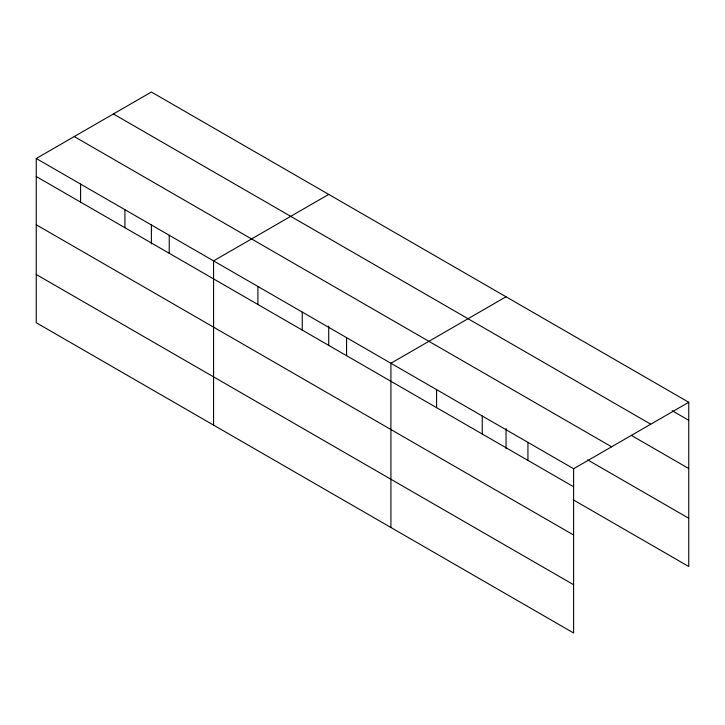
<?xml version="1.0" encoding="UTF-8"?>
<svg xmlns="http://www.w3.org/2000/svg" width="725" height="725" viewBox="0 0 725 725"><rect width="100%" height="100%" fill="white"/><g stroke="black" fill="none" stroke-linecap="round" stroke-linejoin="round"><path stroke-width="1.09" d="M573.611 535.014L573.611 468.74L36.25 158.494L36.25 322.734L573.611 632.979L573.611 535.014L36.25 224.768M573.103 499.733L688.75 566.506L688.75 402.266L151.389 92.021L36.25 158.494M328.715 194.4L213.576 260.873L213.576 425.122M506.05 296.779L390.911 363.252L390.911 527.501M573.611 468.74L688.75 402.266M672.229 410.749L688.75 420.292M113.39 113.961L650.751 424.197M631.412 435.435L688.75 468.54M74.249 136.563L611.61 446.799M587.685 459.904L688.75 518.257M36.25 176.519L573.611 486.765M36.25 274.485L573.611 584.731M527.936 442.368L527.936 460.393M506.05 428.484L506.05 448.675M482.261 415.996L482.261 434.021M436.586 389.624L436.586 407.649M346.577 337.66L346.577 355.685M328.715 326.096L328.715 345.173M302.243 312.067L302.243 330.093M257.91 286.475L257.91 304.491M169.242 235.281L169.242 253.306M151.389 224.841L151.389 243.917M124.918 209.688L124.918 227.713M80.584 184.087L80.584 202.112"/></g></svg>
